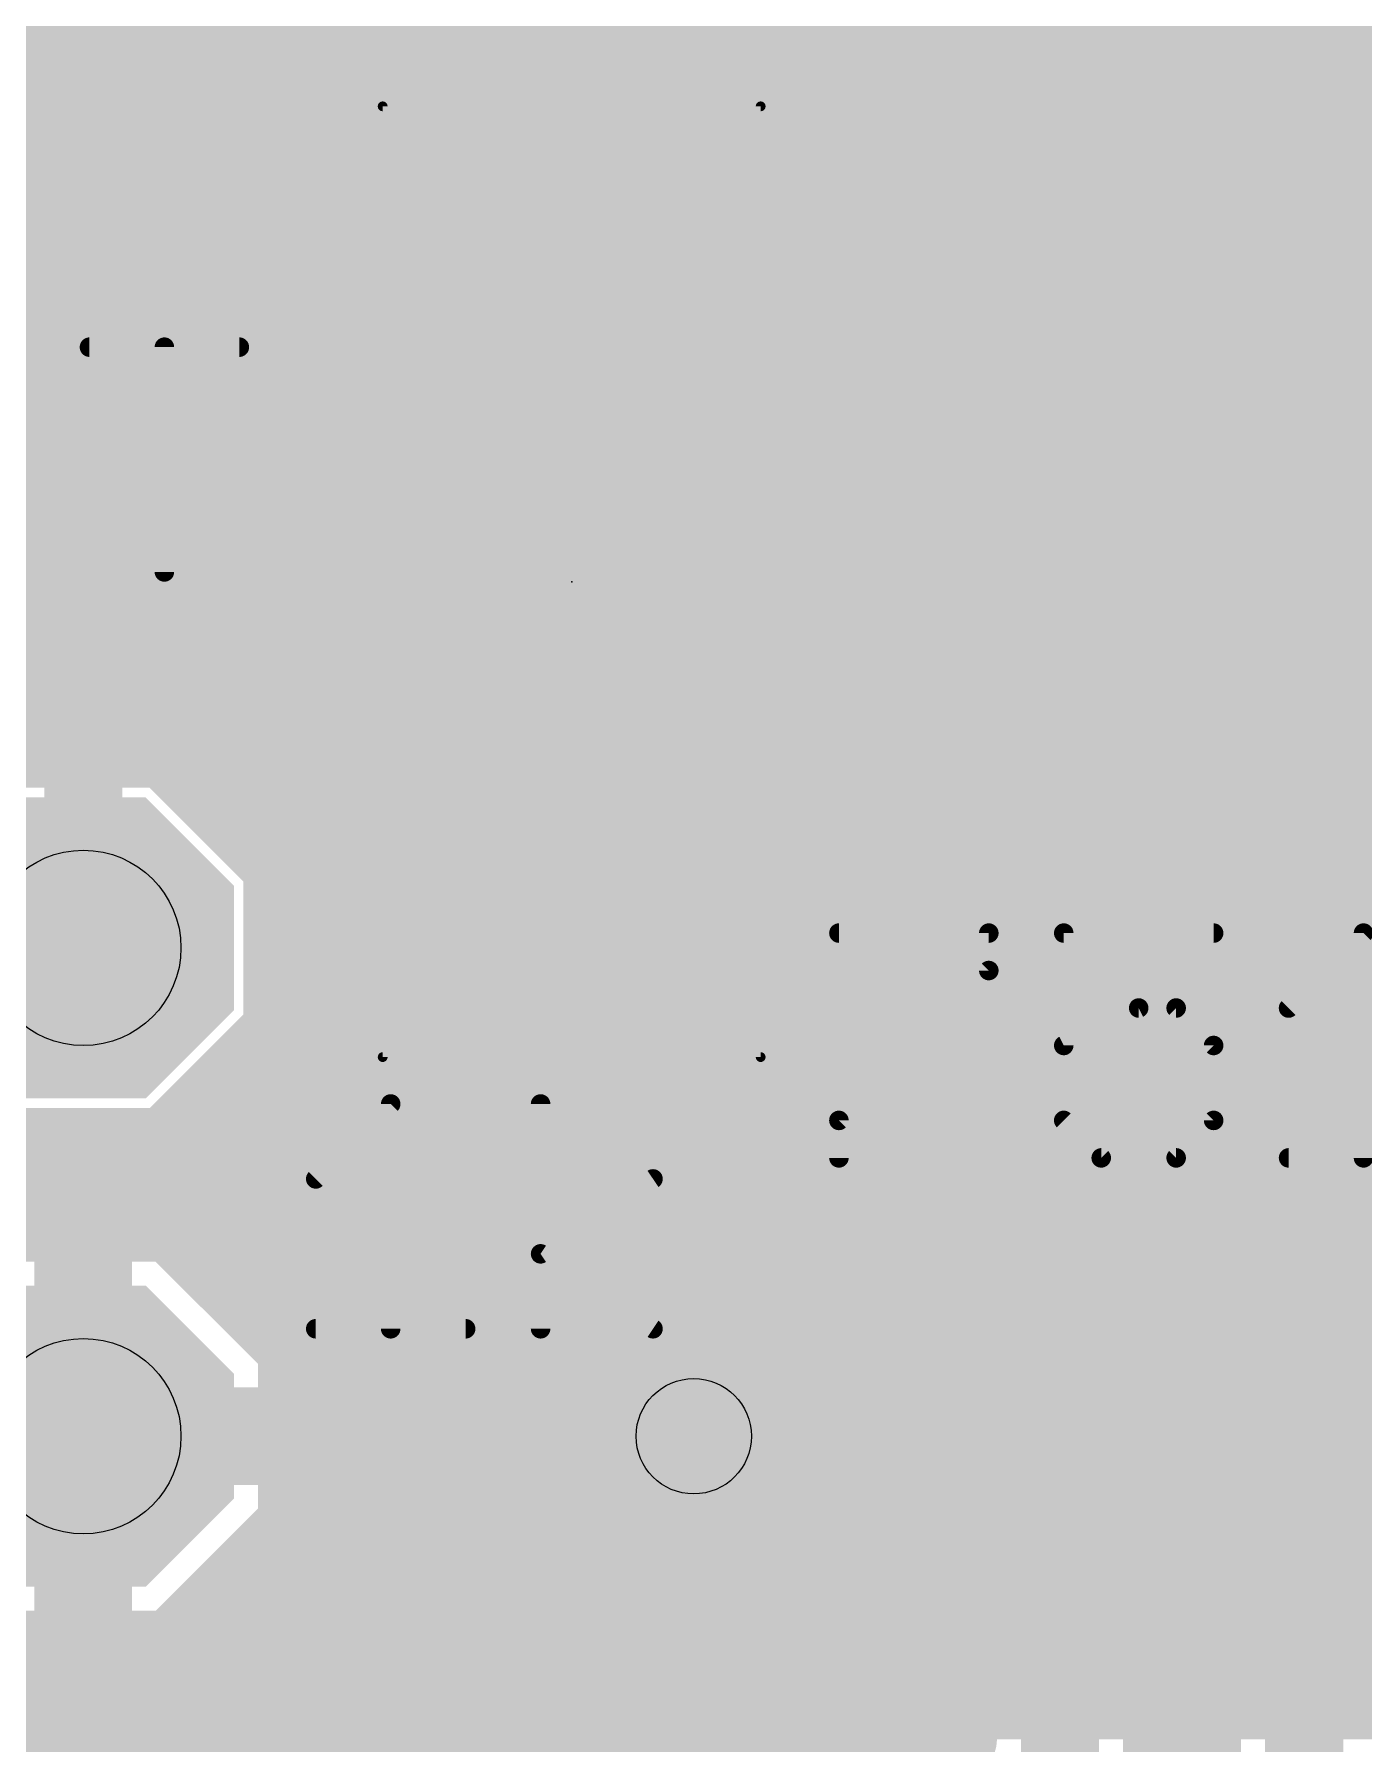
# Model space of a CAD drawing. Extents: x -4.6 to 54.3, y -4.7 to 51.3.
# Drawn here: x 27.05 to 33.97, y 7.92 to 16.82 of the extents above; entities that cross this region are included whole.
import ezdxf

# ---------------------------------------------------------------- set-up
doc = ezdxf.new("R2010")
doc.units = 0
for name, color, linetype in [('1', 22, 'CONTINUOUS'), ('16', 175, 'CONTINUOUS'), ('17', 82, 'CONTINUOUS'), ('18', 82, 'CONTINUOUS'), ('21', 253, 'CONTINUOUS'), ('23', 7, 'CONTINUOUS'), ('27', 253, 'CONTINUOUS'), ('30', 253, 'CONTINUOUS'), ('31', 253, 'CONTINUOUS'), ('39', 22, 'CONTINUOUS'), ('44', 253, 'CONTINUOUS')]:
    doc.layers.add(name, color=color, linetype=linetype)

# ---------------------------------------------------------------- blocks, each defined once
blk = doc.blocks.new('RECT')
blk.add_solid([(-0.5, -0.5), (0.5, -0.5), (-0.5, 0.5), (0.5, 0.5)])
blk = doc.blocks.new('OCTAGONP')
at = {"const_width": 0.5}
blk.add_lwpolyline([(-0.25, -0.1036), (-0.25, 0.1036), (-0.1036, 0.25), (0.1036, 0.25), (0.25, 0.1036), (0.25, -0.1036), (0.1036, -0.25), (-0.1036, -0.25), (-0.25, -0.1036), (-0.25, 0.1036)], dxfattribs=at)
blk = doc.blocks.new('SQUAREV')
blk.add_solid([(-0.5, -0.5), (0.5, -0.5), (-0.5, 0.5), (0.5, 0.5)])

msp = doc.modelspace()

# ---------------------------------------------------------------- linework, layer by layer
at = {"layer": '1', "const_width": 0.4064}
for points in [[(32.9164, 16.4327), (32.9164, 17.8836)], [(32.385, 17.78), (32.385, 15.45)], [(31.8536, 17.5599), (31.8536, 16.4327)], [(28.4714, 16.9249), (28.4714, 17.2377)], [(27.94, 17.145), (27.305, 16.51)], [(27.8364, 16.2899), (28.4714, 16.9249)], [(28.2089, 16.6624), (31.8536, 16.6624)], [(32.9164, 16.6624), (34.3936, 16.6624)], [(28.7879, 16.5677), (28.6959, 16.5146)], [(28.8904, 16.5952), (28.7879, 16.5677)], [(29.6482, 16.5952), (28.8904, 16.5952)], [(29.6482, 15.5888), (29.6482, 16.5952)], [(30.7996, 16.5952), (30.0418, 16.5952)], [(30.0418, 16.5952), (30.0418, 15.5888)], [(30.9021, 16.5677), (30.7996, 16.5952)], [(30.9941, 16.5146), (30.9021, 16.5677)], [(33.2191, 16.5282), (33.0268, 16.3359)], [(34.0909, 16.5282), (33.2191, 16.5282)], [(34.2832, 16.3359), (34.0909, 16.5282)], [(27.305, 16.51), (20.32, 16.51)], [(28.6209, 16.4396), (28.5678, 16.3476)], [(28.6959, 16.5146), (28.6209, 16.4396)], [(31.0691, 16.4396), (30.9941, 16.5146)], [(31.1222, 16.3476), (31.0691, 16.4396)], [(31.8536, 16.4327), (31.7568, 16.3359)], [(33.0132, 16.3359), (32.9164, 16.4327)], [(28.5678, 16.3476), (28.5403, 16.2451)], [(31.1497, 16.2451), (31.1222, 16.3476)], [(27.5251, 15.9786), (27.8364, 16.2899)], [(27.8025, 16.256), (28.5432, 16.256)], [(29.6482, 16.256), (30.0418, 16.256)], [(31.1468, 16.256), (31.7568, 16.256)], [(31.7568, 16.3359), (31.7568, 14.5641)], [(33.0132, 14.5641), (33.0132, 16.3359)], [(33.0132, 16.256), (33.0268, 16.256)], [(33.0268, 16.3359), (33.0268, 14.5641)], [(28.5403, 16.2451), (28.5403, 15.5888)], [(31.1497, 15.5888), (31.1497, 16.2451)], [(27.8364, 15.4601), (27.3179, 15.9786)], [(27.3179, 15.9786), (27.5251, 15.9786)], [(27.305, 15.24), (26.67, 15.875)], [(27.4469, 15.8496), (28.5403, 15.8496)], [(29.6482, 15.8496), (30.0418, 15.8496)], [(31.1497, 15.8496), (31.7568, 15.8496)], [(33.0132, 15.8496), (33.0268, 15.8496)], [(28.5403, 15.5888), (29.6482, 15.5888)], [(29.6482, 15.5888), (29.6482, 15.1952)], [(30.0418, 15.5888), (29.6482, 15.5888)], [(30.0418, 15.1952), (30.0418, 15.5888)], [(30.0418, 15.5888), (31.1497, 15.5888)], [(27.8364, 12.999), (27.8364, 15.4601)], [(32.385, 13.97), (32.385, 15.45)], [(33.655, 13.97), (33.655, 15.45)], [(27.8364, 15.4432), (29.6482, 15.4432)], [(30.0418, 15.4432), (31.7568, 15.4432)], [(33.0132, 15.4432), (33.0268, 15.4432)], [(27.305, 12.065), (27.305, 15.24)], [(29.6482, 15.1952), (28.5403, 15.1952)], [(28.5403, 15.1952), (28.5403, 14.5389)], [(29.6482, 14.1888), (29.6482, 15.1952)], [(29.6482, 15.1952), (30.0418, 15.1952)], [(30.0418, 15.1952), (30.0418, 14.1888)], [(31.1497, 15.1952), (30.0418, 15.1952)], [(31.1497, 14.5389), (31.1497, 15.1952)], [(27.8364, 15.0368), (28.5403, 15.0368)], [(29.6482, 15.0368), (30.0418, 15.0368)], [(31.1497, 15.0368), (31.7568, 15.0368)], [(33.0132, 15.0368), (33.0268, 15.0368)], [(27.8364, 14.6304), (28.5403, 14.6304)], [(29.6482, 14.6304), (30.0418, 14.6304)], [(31.1497, 14.6304), (31.7568, 14.6304)], [(31.7568, 14.5641), (31.8536, 14.4673)], [(32.9164, 14.4673), (33.0132, 14.5641)], [(33.0132, 14.6304), (33.0268, 14.6304)], [(33.0268, 14.5641), (33.1236, 14.4673)], [(28.5403, 14.5389), (28.5678, 14.4364)], [(31.1222, 14.4364), (31.1497, 14.5389)], [(28.5678, 14.4364), (28.6209, 14.3444)], [(31.0691, 14.3444), (31.1222, 14.4364)], [(31.8536, 14.4673), (31.8536, 13.7499)], [(32.9164, 14.1901), (32.9164, 14.4673)], [(33.1236, 14.4673), (33.1236, 13.9829)], [(28.6209, 14.3444), (28.6959, 14.2694)], [(30.9941, 14.2694), (31.0691, 14.3444)], [(27.8364, 14.224), (28.7745, 14.224)], [(28.6959, 14.2694), (28.7879, 14.2163)], [(28.7879, 14.2163), (28.8904, 14.1888)], [(29.6482, 14.224), (30.0418, 14.224)], [(30.7996, 14.1888), (30.9021, 14.2163)], [(30.9021, 14.2163), (30.9941, 14.2694)], [(30.9155, 14.224), (31.8536, 14.224)], [(32.9164, 14.224), (33.1236, 14.224)], [(28.8904, 14.1888), (29.6482, 14.1888)], [(30.0418, 14.1888), (30.7996, 14.1888)], [(33.1236, 13.9829), (32.9164, 14.1901)], [(34.925, 11.43), (32.385, 13.97)], [(34.29, 13.335), (33.655, 13.97)], [(27.8364, 13.8176), (31.8536, 13.8176)], [(28.8076, 13.6762), (28.6153, 13.4839)], [(30.8824, 13.6762), (28.8076, 13.6762)], [(31.0747, 13.4839), (30.8824, 13.6762)], [(31.8536, 13.7499), (32.1649, 13.4386)], [(27.8364, 13.4112), (28.6153, 13.4112)], [(28.6153, 13.4839), (28.6153, 11.6121)], [(31.0747, 13.0794), (31.0747, 13.4839)], [(31.0747, 13.4112), (32.1923, 13.4112)], [(32.1649, 13.4386), (32.5241, 13.0794)], [(32.5241, 13.0794), (31.0747, 13.0794)], [(27.8364, 13.0048), (28.6153, 13.0048)], [(28.3412, 12.4942), (27.8364, 12.999)], [(28.237, 12.5984), (28.6153, 12.5984)], [(29.845, 12.548), (32.537, 12.548)], [(32.537, 12.548), (33.655, 11.43)], [(28.3412, 11.6358), (28.3412, 12.4942)], [(28.3412, 12.192), (28.6153, 12.192)], [(31.0747, 11.6121), (31.0747, 12.0166)], [(31.0747, 12.0166), (32.3169, 12.0166)], [(32.3169, 12.0166), (33.1236, 11.2099)], [(28.3412, 11.7856), (28.6153, 11.7856)], [(31.0747, 11.7856), (32.5479, 11.7856)], [(26.2688, 11.6358), (26.8758, 11.0288)], [(27.7342, 11.0288), (28.3412, 11.6358)], [(28.6153, 11.6121), (28.8076, 11.4198)], [(30.8824, 11.4198), (31.0747, 11.6121)], [(28.0846, 11.3792), (32.9543, 11.3792)], [(28.8076, 11.4198), (30.8824, 11.4198)], [(33.655, 11.43), (33.655, 9.95)], [(33.1236, 11.2099), (33.1236, 10.9327)], [(26.8758, 11.0288), (27.7342, 11.0288)], [(31.9491, 11.0282), (31.7568, 10.8359)], [(32.8209, 11.0282), (31.9491, 11.0282)], [(33.0132, 10.8359), (32.8209, 11.0282)], [(17.853, 10.9728), (31.8937, 10.9728)], [(32.8763, 10.9728), (33.1236, 10.9728)], [(33.1236, 10.9327), (33.0268, 10.8359)], [(31.7568, 10.8359), (31.7568, 9.0641)], [(33.0132, 9.0641), (33.0132, 10.8359)], [(33.0268, 10.8359), (33.0268, 9.0641)], [(27.2542, 10.6362), (26.8447, 10.6362)], [(27.2542, 9.5758), (27.2542, 10.6362)], [(27.2542, 10.5664), (27.3558, 10.5664)], [(27.3558, 10.6362), (27.3558, 9.5758)], [(27.7653, 10.6362), (27.3558, 10.6362)], [(28.4162, 9.9853), (27.7653, 10.6362)], [(27.8351, 10.5664), (31.7568, 10.5664)], [(33.0132, 10.5664), (33.0268, 10.5664)], [(27.2542, 10.16), (27.3558, 10.16)], [(28.2415, 10.16), (31.7568, 10.16)], [(33.0132, 10.16), (33.0268, 10.16)], [(28.4162, 9.5758), (28.4162, 9.9853)], [(32.385, 7.62), (32.385, 9.95)], [(33.655, 7.62), (33.655, 9.95)], [(27.2542, 9.7536), (27.3558, 9.7536)], [(28.4162, 9.7536), (31.7568, 9.7536)], [(33.0132, 9.7536), (33.0268, 9.7536)], [(26.1938, 9.5758), (27.2542, 9.5758)], [(27.3558, 9.5758), (27.2542, 9.5758)], [(27.2542, 9.5758), (27.2542, 9.4742)], [(27.3558, 9.4742), (27.3558, 9.5758)], [(27.3558, 9.5758), (28.4162, 9.5758)], [(27.2542, 9.4742), (26.1938, 9.4742)], [(27.2542, 8.4138), (27.2542, 9.4742)], [(27.2542, 9.4742), (27.3558, 9.4742)], [(27.3558, 9.4742), (27.3558, 8.4138)], [(28.4162, 9.4742), (27.3558, 9.4742)], [(28.4162, 9.0647), (28.4162, 9.4742)], [(27.2542, 9.3472), (27.3558, 9.3472)], [(28.4162, 9.3472), (31.7568, 9.3472)], [(33.0132, 9.3472), (33.0268, 9.3472)], [(27.7653, 8.4138), (28.4162, 9.0647)], [(31.7568, 9.0641), (31.8536, 8.9673)], [(32.9164, 8.9673), (33.0132, 9.0641)], [(33.0268, 9.0641), (33.1236, 8.9673)], [(31.8536, 8.9673), (31.8536, 7.9484)], [(32.9164, 7.7454), (32.9164, 8.9673)], [(33.1236, 8.9673), (33.1236, 7.3999)], [(27.2542, 8.9408), (27.3558, 8.9408)], [(28.2923, 8.9408), (31.8536, 8.9408)], [(32.9164, 8.9408), (33.1236, 8.9408)], [(27.2542, 8.5344), (27.3558, 8.5344)], [(27.8859, 8.5344), (31.8536, 8.5344)], [(32.9164, 8.5344), (33.1236, 8.5344)], [(26.8447, 8.4138), (27.2542, 8.4138)], [(27.3558, 8.4138), (27.7653, 8.4138)], [(13.5785, 8.128), (31.8536, 8.128)], [(32.9164, 8.128), (33.1236, 8.128)], [(31.8536, 7.9484), (30.9896, 7.5164)], [(13.9849, 7.7216), (31.4, 7.7216)], [(32.9587, 7.6608), (32.9164, 7.7454)], [(32.9283, 7.7216), (33.1236, 7.7216)]]:
    msp.add_lwpolyline(points, dxfattribs=at)
at = {"layer": '1', "const_width": 0.2032}
for points in [[(28.5432, 16.853, 1), (28.3996, 16.9967)], [(28.3698, 16.9249, 1), (28.573, 16.9249)], [(28.2089, 16.764, 1), (28.2089, 16.5608)], [(31.8536, 16.5608, 1), (31.8536, 16.764)], [(32.9164, 16.764, 1), (32.9164, 16.5608)], [(28.7616, 16.6659, 1), (28.8142, 16.4696)], [(28.8387, 16.4797, 1), (28.7371, 16.6557)], [(28.8904, 16.6968, 1), (28.8904, 16.4936)], [(28.9167, 16.4971, 1), (28.8641, 16.6933)], [(29.7498, 16.5952, 1), (29.5466, 16.5952)], [(29.6482, 16.4936, 1), (29.6482, 16.6968)], [(30.0418, 16.6968, 1), (30.0418, 16.4936)], [(30.1434, 16.5952, 1), (29.9402, 16.5952)], [(30.8259, 16.6933, 1), (30.7733, 16.4971)], [(30.7996, 16.4936, 1), (30.7996, 16.6968)], [(30.9529, 16.6557, 1), (30.8513, 16.4797)], [(30.8758, 16.4696, 1), (30.9284, 16.6659)], [(33.2191, 16.6298, 1), (33.2191, 16.4266)], [(33.2909, 16.4564, 1), (33.1472, 16.6)], [(34.1628, 16.6, 1), (34.0191, 16.4564)], [(27.2332, 16.5818, 1), (27.3768, 16.4382)], [(27.305, 16.4084, 1), (27.305, 16.6116)], [(28.7088, 16.3888, 1), (28.5329, 16.4904)], [(28.6451, 16.6026, 1), (28.7467, 16.4266)], [(28.7678, 16.4428, 1), (28.6241, 16.5865)], [(31.0659, 16.5865, 1), (30.9222, 16.4428)], [(30.9433, 16.4266, 1), (31.0449, 16.6026)], [(31.1571, 16.4904, 1), (30.9811, 16.3888)], [(31.9254, 16.3609, 1), (31.7818, 16.5046)], [(32.9882, 16.5046, 1), (32.8446, 16.3609)], [(28.6659, 16.3213, 1), (28.4696, 16.3739)], [(28.549, 16.5114, 1), (28.6927, 16.3677)], [(30.9973, 16.3677, 1), (31.141, 16.5114)], [(31.2204, 16.3739, 1), (31.0241, 16.3213)], [(27.8025, 16.3576, 1), (27.8025, 16.1544)], [(27.7646, 16.3617, 1), (27.9082, 16.218)], [(27.9082, 16.218, 1), (27.7646, 16.3617)], [(28.4798, 16.3984, 1), (28.6558, 16.2968)], [(28.5432, 16.1544, 1), (28.5432, 16.3576)], [(29.6482, 16.3576, 1), (29.6482, 16.1544)], [(30.0418, 16.1544, 1), (30.0418, 16.3576)], [(31.0342, 16.2968, 1), (31.2102, 16.3984)], [(31.1468, 16.3576, 1), (31.1468, 16.1544)], [(31.8584, 16.3359, 1), (31.6552, 16.3359)], [(31.685, 16.4078, 1), (31.8286, 16.2641)], [(31.752, 16.4327, 1), (31.9552, 16.4327)], [(31.7568, 16.1544, 1), (31.7568, 16.3576)], [(32.8148, 16.4327, 1), (33.018, 16.4327)], [(33.1148, 16.3359, 1), (32.9116, 16.3359)], [(33.0132, 16.3576, 1), (33.0132, 16.1544)], [(33.1284, 16.3359, 1), (32.9252, 16.3359)], [(32.955, 16.4078, 1), (33.0986, 16.2641)], [(32.9414, 16.2641, 1), (33.085, 16.4078)], [(33.0268, 16.1544, 1), (33.0268, 16.3576)], [(28.6419, 16.2451, 1), (28.4387, 16.2451)], [(28.4422, 16.2714, 1), (28.6384, 16.2188)], [(31.2513, 16.2451, 1), (31.0481, 16.2451)], [(31.0516, 16.2188, 1), (31.2478, 16.2714)], [(27.3179, 16.0802, 1), (27.3179, 15.877)], [(27.3897, 16.0504, 1), (27.2461, 15.9068)], [(27.4533, 16.0504, 1), (27.597, 15.9068)], [(27.5251, 15.877, 1), (27.5251, 16.0802)], [(27.4469, 15.9512, 1), (27.4469, 15.748)], [(28.5403, 15.748, 1), (28.5403, 15.9512)], [(29.6482, 15.9512, 1), (29.6482, 15.748)], [(30.0418, 15.748, 1), (30.0418, 15.9512)], [(31.1497, 15.9512, 1), (31.1497, 15.748)], [(31.7568, 15.748, 1), (31.7568, 15.9512)], [(33.0132, 15.9512, 1), (33.0132, 15.748)], [(33.0268, 15.748, 1), (33.0268, 15.9512)], [(28.5403, 15.6904, 1), (28.5403, 15.4872)], [(29.7498, 15.5888, 1), (29.5466, 15.5888)], [(29.6482, 15.6904, 1), (29.6482, 15.4872)], [(29.6482, 15.4872, 1), (29.6482, 15.6904)], [(30.1434, 15.5888, 1), (29.9402, 15.5888)], [(30.0418, 15.6904, 1), (30.0418, 15.4872)], [(30.0418, 15.4872, 1), (30.0418, 15.6904)], [(31.1497, 15.4872, 1), (31.1497, 15.6904)], [(27.938, 15.4601, 1), (27.7348, 15.4601)], [(28.4387, 15.5888, 1), (28.6419, 15.5888)], [(29.5466, 15.5888, 1), (29.7498, 15.5888)], [(29.9402, 15.5888, 1), (30.1434, 15.5888)], [(31.0481, 15.5888, 1), (31.2513, 15.5888)], [(32.4866, 15.45, 1), (32.2834, 15.45)], [(33.7566, 15.45, 1), (33.5534, 15.45)], [(27.8364, 15.5448, 1), (27.8364, 15.3416)], [(27.7646, 15.3883, 1), (27.9082, 15.532)], [(29.6482, 15.3416, 1), (29.6482, 15.5448)], [(30.0418, 15.5448, 1), (30.0418, 15.3416)], [(31.7568, 15.3416, 1), (31.7568, 15.5448)], [(33.0132, 15.5448, 1), (33.0132, 15.3416)], [(33.0268, 15.3416, 1), (33.0268, 15.5448)], [(32.2834, 15.45, 1), (32.4866, 15.45)], [(27.4066, 15.24, 1), (27.2034, 15.24)], [(27.2332, 15.1682, 1), (27.3768, 15.3118)], [(28.5403, 15.2968, 1), (28.5403, 15.0936)], [(28.6419, 15.1952, 1), (28.4387, 15.1952)], [(29.7498, 15.1952, 1), (29.5466, 15.1952)], [(29.6482, 15.2968, 1), (29.6482, 15.0936)], [(29.6482, 15.0936, 1), (29.6482, 15.2968)], [(30.1434, 15.1952, 1), (29.9402, 15.1952)], [(30.0418, 15.2968, 1), (30.0418, 15.0936)], [(30.0418, 15.0936, 1), (30.0418, 15.2968)], [(31.2513, 15.1952, 1), (31.0481, 15.1952)], [(31.1497, 15.0936, 1), (31.1497, 15.2968)], [(29.5466, 15.1952, 1), (29.7498, 15.1952)], [(29.9402, 15.1952, 1), (30.1434, 15.1952)], [(27.8364, 15.1384, 1), (27.8364, 14.9352)], [(28.5403, 14.9352, 1), (28.5403, 15.1384)], [(29.6482, 15.1384, 1), (29.6482, 14.9352)], [(30.0418, 14.9352, 1), (30.0418, 15.1384)], [(31.1497, 15.1384, 1), (31.1497, 14.9352)], [(31.7568, 14.9352, 1), (31.7568, 15.1384)], [(33.0132, 15.1384, 1), (33.0132, 14.9352)], [(33.0268, 14.9352, 1), (33.0268, 15.1384)], [(27.8364, 14.732, 1), (27.8364, 14.5288)], [(28.5403, 14.5288, 1), (28.5403, 14.732)], [(29.6482, 14.732, 1), (29.6482, 14.5288)], [(30.0418, 14.5288, 1), (30.0418, 14.732)], [(31.1497, 14.732, 1), (31.1497, 14.5288)], [(31.8286, 14.6359, 1), (31.685, 14.4922)], [(31.7568, 14.5288, 1), (31.7568, 14.732)], [(33.0132, 14.732, 1), (33.0132, 14.5288)], [(33.0986, 14.6359, 1), (32.955, 14.4922)], [(33.085, 14.4922, 1), (32.9414, 14.6359)], [(33.0268, 14.5288, 1), (33.0268, 14.732)], [(28.6384, 14.5652, 1), (28.4422, 14.5126)], [(31.2478, 14.5126, 1), (31.0516, 14.5652)], [(28.4387, 14.5389, 1), (28.6419, 14.5389)], [(28.6558, 14.4872, 1), (28.4798, 14.3856)], [(31.2102, 14.3856, 1), (31.0342, 14.4872)], [(31.0481, 14.5389, 1), (31.2513, 14.5389)], [(31.6552, 14.5641, 1), (31.8584, 14.5641)], [(31.9552, 14.4673, 1), (31.752, 14.4673)], [(31.7818, 14.3954, 1), (31.9254, 14.5391)], [(33.018, 14.4673, 1), (32.8148, 14.4673)], [(32.8446, 14.5391, 1), (32.9882, 14.3954)], [(32.9116, 14.5641, 1), (33.1148, 14.5641)], [(32.9252, 14.5641, 1), (33.1284, 14.5641)], [(33.2252, 14.4673, 1), (33.022, 14.4673)], [(33.0518, 14.3954, 1), (33.1954, 14.5391)], [(28.4696, 14.4101, 1), (28.6659, 14.4627)], [(28.6927, 14.4163, 1), (28.549, 14.2726)], [(28.5329, 14.2936, 1), (28.7088, 14.3952)], [(30.9811, 14.3952, 1), (31.1571, 14.2936)], [(31.141, 14.2726, 1), (30.9973, 14.4163)], [(31.0241, 14.4627, 1), (31.2204, 14.4101)], [(27.8364, 14.3256, 1), (27.8364, 14.1224)], [(28.7467, 14.3573, 1), (28.6451, 14.1814)], [(28.6241, 14.1975, 1), (28.7678, 14.3412)], [(28.8142, 14.3144, 1), (28.7616, 14.1181)], [(28.7745, 14.1224, 1), (28.7745, 14.3256)], [(29.6482, 14.3256, 1), (29.6482, 14.1224)], [(30.0418, 14.1224, 1), (30.0418, 14.3256)], [(30.9155, 14.3256, 1), (30.9155, 14.1224)], [(30.9284, 14.1181, 1), (30.8758, 14.3144)], [(30.9222, 14.3412, 1), (31.0659, 14.1975)], [(31.0449, 14.1814, 1), (30.9433, 14.3573)], [(31.8536, 14.1224, 1), (31.8536, 14.3256)], [(32.9164, 14.3256, 1), (32.9164, 14.1224)], [(33.1236, 14.1224, 1), (33.1236, 14.3256)], [(28.7371, 14.1283, 1), (28.8387, 14.3043)], [(28.8904, 14.2904, 1), (28.8904, 14.0872)], [(28.8641, 14.0907, 1), (28.9167, 14.2869)], [(29.6482, 14.0872, 1), (29.6482, 14.2904)], [(30.0418, 14.2904, 1), (30.0418, 14.0872)], [(30.7733, 14.2869, 1), (30.8259, 14.0907)], [(30.7996, 14.0872, 1), (30.7996, 14.2904)], [(30.8513, 14.3043, 1), (30.9529, 14.1283)], [(32.9882, 14.262, 1), (32.8446, 14.1183)], [(29.5466, 14.1888, 1), (29.7498, 14.1888)], [(29.9402, 14.1888, 1), (30.1434, 14.1888)], [(32.8148, 14.1901, 1), (33.018, 14.1901)], [(32.4568, 14.0418, 1), (32.3132, 13.8982)], [(33.0518, 13.9111, 1), (33.1954, 14.0547)], [(33.7268, 14.0418, 1), (33.5832, 13.8982)], [(32.2834, 13.97, 1), (32.4866, 13.97)], [(33.022, 13.9829, 1), (33.2252, 13.9829)], [(33.5534, 13.97, 1), (33.7566, 13.97)], [(27.8364, 13.9192, 1), (27.8364, 13.716)], [(31.8536, 13.716, 1), (31.8536, 13.9192)], [(28.8076, 13.7778, 1), (28.8076, 13.5746)], [(28.8794, 13.6044, 1), (28.7357, 13.748)], [(30.9543, 13.748, 1), (30.8106, 13.6044)], [(30.8824, 13.5746, 1), (30.8824, 13.7778)], [(31.9254, 13.8217, 1), (31.7818, 13.678)], [(31.752, 13.7499, 1), (31.9552, 13.7499)], [(27.8364, 13.5128, 1), (27.8364, 13.3096)], [(28.7169, 13.4839, 1), (28.5137, 13.4839)], [(28.5435, 13.5558, 1), (28.6871, 13.4121)], [(28.6153, 13.3096, 1), (28.6153, 13.5128)], [(31.1763, 13.4839, 1), (30.9731, 13.4839)], [(31.0747, 13.5128, 1), (31.0747, 13.3096)], [(31.0029, 13.4121, 1), (31.1465, 13.5558)], [(32.2367, 13.5104, 1), (32.093, 13.3668)], [(32.093, 13.3668, 1), (32.2367, 13.5104)], [(32.1923, 13.3096, 1), (32.1923, 13.5128)], [(31.0747, 13.181, 1), (31.0747, 12.9778)], [(32.4522, 13.0076, 1), (32.5959, 13.1512)], [(32.5241, 12.9778, 1), (32.5241, 13.181)], [(27.8364, 13.1064, 1), (27.8364, 12.9032)], [(27.9082, 13.0708, 1), (27.7646, 12.9272)], [(28.6153, 12.9032, 1), (28.6153, 13.1064)], [(30.9731, 13.0794, 1), (31.1763, 13.0794)], [(27.7348, 12.999, 1), (27.938, 12.999)], [(28.237, 12.7, 1), (28.237, 12.4968)], [(28.6153, 12.4968, 1), (28.6153, 12.7)], [(29.845, 12.6496, 1), (29.845, 12.4464)], [(32.6088, 12.6198, 1), (32.4652, 12.4762)], [(32.537, 12.4464, 1), (32.537, 12.6496)], [(28.4428, 12.4942, 1), (28.2396, 12.4942)], [(28.2694, 12.4224, 1), (28.413, 12.566)], [(28.3412, 12.2936, 1), (28.3412, 12.0904)], [(28.6153, 12.0904, 1), (28.6153, 12.2936)], [(31.1763, 12.0166, 1), (30.9731, 12.0166)], [(31.0747, 12.1182, 1), (31.0747, 11.915)], [(32.3887, 12.0884, 1), (32.245, 11.9448)], [(32.3169, 11.915, 1), (32.3169, 12.1182)], [(27.2034, 12.065, 1), (27.4066, 12.065)], [(28.3412, 11.8872, 1), (28.3412, 11.684)], [(28.6153, 11.684, 1), (28.6153, 11.8872)], [(31.0747, 11.8872, 1), (31.0747, 11.684)], [(32.5479, 11.684, 1), (32.5479, 11.8872)], [(28.413, 11.5639, 1), (28.2694, 11.7076)], [(28.6871, 11.6839, 1), (28.5435, 11.5402)], [(31.1465, 11.5402, 1), (31.0029, 11.6839)], [(28.2396, 11.6358, 1), (28.4428, 11.6358)], [(28.5137, 11.6121, 1), (28.7169, 11.6121)], [(30.9731, 11.6121, 1), (31.1763, 11.6121)], [(28.0846, 11.4808, 1), (28.0846, 11.2776)], [(28.8076, 11.5214, 1), (28.8076, 11.3182)], [(28.7357, 11.348, 1), (28.8794, 11.4916)], [(30.8106, 11.4916, 1), (30.9543, 11.348)], [(30.8824, 11.3182, 1), (30.8824, 11.5214)], [(32.9543, 11.2776, 1), (32.9543, 11.4808)], [(33.7566, 11.43, 1), (33.5534, 11.43)], [(33.5832, 11.3582, 1), (33.7268, 11.5018)], [(33.2252, 11.2099, 1), (33.022, 11.2099)], [(33.0518, 11.138, 1), (33.1954, 11.2817)], [(27.7342, 10.9272, 1), (27.7342, 11.1304)], [(31.9491, 11.1298, 1), (31.9491, 10.9266)], [(32.0209, 10.9564, 1), (31.8772, 11.1)], [(32.8928, 11.1, 1), (32.7491, 10.9564)], [(32.8209, 10.9266, 1), (32.8209, 11.1298)], [(26.8039, 10.957, 1), (26.9476, 11.1006)], [(27.6624, 11.1006, 1), (27.806, 10.957)], [(31.8937, 10.8712, 1), (31.8937, 11.0744)], [(32.8763, 11.0744, 1), (32.8763, 10.8712)], [(33.1954, 10.8609, 1), (33.0518, 11.0046)], [(33.1236, 10.8712, 1), (33.1236, 11.0744)], [(31.8584, 10.8359, 1), (31.6552, 10.8359)], [(33.1148, 10.8359, 1), (32.9116, 10.8359)], [(33.1284, 10.8359, 1), (32.9252, 10.8359)], [(33.022, 10.9327, 1), (33.2252, 10.9327)], [(31.685, 10.9078, 1), (31.8286, 10.7641)], [(32.955, 10.9078, 1), (33.0986, 10.7641)], [(32.9414, 10.7641, 1), (33.085, 10.9078)], [(27.3558, 10.6362, 1), (27.1526, 10.6362)], [(27.2542, 10.668, 1), (27.2542, 10.4648)], [(27.4574, 10.6362, 1), (27.2542, 10.6362)], [(27.2542, 10.5346, 1), (27.2542, 10.7378)], [(27.3558, 10.7378, 1), (27.3558, 10.5346)], [(27.3558, 10.4648, 1), (27.3558, 10.668)], [(27.8371, 10.708, 1), (27.6934, 10.5644)], [(27.8351, 10.668, 1), (27.8351, 10.4648)], [(27.7653, 10.5346, 1), (27.7653, 10.7378)], [(31.7568, 10.4648, 1), (31.7568, 10.668)], [(33.0132, 10.668, 1), (33.0132, 10.4648)], [(33.0268, 10.4648, 1), (33.0268, 10.668)], [(27.2542, 10.2616, 1), (27.2542, 10.0584)], [(27.3558, 10.0584, 1), (27.3558, 10.2616)], [(28.2415, 10.2616, 1), (28.2415, 10.0584)], [(31.7568, 10.0584, 1), (31.7568, 10.2616)], [(33.0132, 10.2616, 1), (33.0132, 10.0584)], [(33.0268, 10.0584, 1), (33.0268, 10.2616)], [(28.5178, 9.9853, 1), (28.3146, 9.9853)], [(28.3444, 9.9134, 1), (28.488, 10.0571)], [(32.4866, 9.95, 1), (32.2834, 9.95)], [(33.7566, 9.95, 1), (33.5534, 9.95)], [(33.5534, 9.95, 1), (33.7566, 9.95)], [(27.2542, 9.8552, 1), (27.2542, 9.652)], [(27.3558, 9.652, 1), (27.3558, 9.8552)], [(28.4162, 9.8552, 1), (28.4162, 9.652)], [(31.7568, 9.652, 1), (31.7568, 9.8552)], [(33.0132, 9.8552, 1), (33.0132, 9.652)], [(33.0268, 9.652, 1), (33.0268, 9.8552)], [(27.2542, 9.6774, 1), (27.2542, 9.4742)], [(27.3558, 9.5758, 1), (27.1526, 9.5758)], [(27.2542, 9.4742, 1), (27.2542, 9.6774)], [(27.4574, 9.5758, 1), (27.2542, 9.5758)], [(27.3558, 9.6774, 1), (27.3558, 9.4742)], [(27.3558, 9.4742, 1), (27.3558, 9.6774)], [(28.4162, 9.4742, 1), (28.4162, 9.6774)], [(27.1526, 9.5758, 1), (27.3558, 9.5758)], [(27.3558, 9.4742, 1), (27.1526, 9.4742)], [(27.2542, 9.5758, 1), (27.2542, 9.3726)], [(27.2542, 9.5758, 1), (27.4574, 9.5758)], [(27.2542, 9.3726, 1), (27.2542, 9.5758)], [(27.4574, 9.4742, 1), (27.2542, 9.4742)], [(27.3558, 9.5758, 1), (27.3558, 9.3726)], [(27.3558, 9.3726, 1), (27.3558, 9.5758)], [(28.5178, 9.4742, 1), (28.3146, 9.4742)], [(28.3146, 9.5758, 1), (28.5178, 9.5758)], [(28.4162, 9.3726, 1), (28.4162, 9.5758)], [(27.1526, 9.4742, 1), (27.3558, 9.4742)], [(27.2542, 9.4488, 1), (27.2542, 9.2456)], [(27.2542, 9.4742, 1), (27.4574, 9.4742)], [(27.3558, 9.2456, 1), (27.3558, 9.4488)], [(28.4162, 9.4488, 1), (28.4162, 9.2456)], [(31.7568, 9.2456, 1), (31.7568, 9.4488)], [(33.0132, 9.4488, 1), (33.0132, 9.2456)], [(33.0268, 9.2456, 1), (33.0268, 9.4488)], [(28.488, 8.9929, 1), (28.3444, 9.1366)], [(31.8286, 9.1359, 1), (31.685, 8.9922)], [(33.0986, 9.1359, 1), (32.955, 8.9922)], [(33.085, 8.9922, 1), (32.9414, 9.1359)], [(28.3146, 9.0647, 1), (28.5178, 9.0647)], [(31.6552, 9.0641, 1), (31.8584, 9.0641)], [(31.9552, 8.9673, 1), (31.752, 8.9673)], [(33.018, 8.9673, 1), (32.8148, 8.9673)], [(32.9116, 9.0641, 1), (33.1148, 9.0641)], [(32.9252, 9.0641, 1), (33.1284, 9.0641)], [(33.2252, 8.9673, 1), (33.022, 8.9673)], [(27.2542, 9.0424, 1), (27.2542, 8.8392)], [(27.3558, 8.8392, 1), (27.3558, 9.0424)], [(28.2923, 9.0424, 1), (28.2923, 8.8392)], [(31.7818, 8.8954, 1), (31.9254, 9.0391)], [(31.8536, 8.8392, 1), (31.8536, 9.0424)], [(32.9164, 9.0424, 1), (32.9164, 8.8392)], [(32.8446, 9.0391, 1), (32.9882, 8.8954)], [(33.0518, 8.8954, 1), (33.1954, 9.0391)], [(33.1236, 8.8392, 1), (33.1236, 9.0424)], [(27.2542, 8.636, 1), (27.2542, 8.4328)], [(27.3558, 8.4328, 1), (27.3558, 8.636)], [(27.8859, 8.636, 1), (27.8859, 8.4328)], [(31.8536, 8.4328, 1), (31.8536, 8.636)], [(32.9164, 8.636, 1), (32.9164, 8.4328)], [(33.1236, 8.4328, 1), (33.1236, 8.636)], [(27.2542, 8.3122, 1), (27.2542, 8.5154)], [(27.3558, 8.5154, 1), (27.3558, 8.3122)], [(27.6934, 8.4856, 1), (27.8371, 8.342)], [(27.7653, 8.3122, 1), (27.7653, 8.5154)], [(27.1526, 8.4138, 1), (27.3558, 8.4138)], [(27.2542, 8.4138, 1), (27.4574, 8.4138)], [(31.8536, 8.0264, 1), (31.8536, 8.2296)], [(32.9164, 8.2296, 1), (32.9164, 8.0264)], [(33.1236, 8.0264, 1), (33.1236, 8.2296)], [(31.899, 7.8575, 1), (31.8082, 8.0393)], [(31.752, 7.9484, 1), (31.9552, 7.9484)], [(31.4, 7.62, 1), (31.4, 7.8232)], [(33.0073, 7.7909, 1), (32.8255, 7.7)], [(32.9283, 7.8232, 1), (32.9283, 7.62)], [(33.1236, 7.62, 1), (33.1236, 7.8232)]]:
    msp.add_lwpolyline(points, format="xyb", dxfattribs=at)
at = {"layer": '16', "const_width": 0.4064}
for points in [[(19.9182, 16.6624), (39.7718, 16.6624)], [(17.0075, 16.256), (40.7436, 16.256)], [(16.6011, 15.8496), (40.7436, 15.8496)], [(16.1947, 15.4432), (40.7436, 15.4432)], [(15.7883, 15.0368), (40.7436, 15.0368)], [(15.4732, 14.6304), (40.7436, 14.6304)], [(15.4732, 14.224), (40.7436, 14.224)], [(20.5532, 13.8176), (37.2318, 13.8176)], [(20.5532, 13.4112), (37.2318, 13.4112)], [(26.8758, 13.1012), (26.2688, 12.4942)], [(27.7342, 13.1012), (26.8758, 13.1012)], [(28.3412, 12.4942), (27.7342, 13.1012)], [(27.8306, 13.0048), (37.2318, 13.0048)], [(28.237, 12.5984), (37.2925, 12.5984)], [(28.3412, 11.6358), (28.3412, 12.4942)], [(28.3412, 12.192), (38.2036, 12.192)], [(28.3412, 11.7856), (38.2036, 11.7856)], [(26.2688, 11.6358), (26.8758, 11.0288)], [(27.7342, 11.0288), (28.3412, 11.6358)], [(28.0846, 11.3792), (38.2036, 11.3792)], [(26.8758, 11.0288), (27.7342, 11.0288)], [(0.635, 10.9728), (38.2036, 10.9728)], [(27.2542, 10.6362), (26.8447, 10.6362)], [(27.2542, 9.5758), (27.2542, 10.6362)], [(27.2542, 10.5664), (27.3558, 10.5664)], [(27.3558, 10.6362), (27.3558, 9.5758)], [(27.7653, 10.6362), (27.3558, 10.6362)], [(28.4162, 9.9853), (27.7653, 10.6362)], [(27.8351, 10.5664), (38.2036, 10.5664)], [(27.2542, 10.16), (27.3558, 10.16)], [(28.2415, 10.16), (38.2036, 10.16)], [(28.4162, 9.5758), (28.4162, 9.9853)], [(27.2542, 9.7536), (27.3558, 9.7536)], [(28.4162, 9.7536), (38.2036, 9.7536)], [(26.1938, 9.5758), (27.2542, 9.5758)], [(27.3558, 9.5758), (27.2542, 9.5758)], [(27.2542, 9.5758), (27.2542, 9.4742)], [(27.3558, 9.4742), (27.3558, 9.5758)], [(27.3558, 9.5758), (28.4162, 9.5758)], [(27.2542, 9.4742), (26.1938, 9.4742)], [(27.2542, 8.4138), (27.2542, 9.4742)], [(27.2542, 9.4742), (27.3558, 9.4742)], [(27.3558, 9.4742), (27.3558, 8.4138)], [(28.4162, 9.4742), (27.3558, 9.4742)], [(28.4162, 9.0647), (28.4162, 9.4742)], [(27.2542, 9.3472), (27.3558, 9.3472)], [(28.4162, 9.3472), (38.2036, 9.3472)], [(27.7653, 8.4138), (28.4162, 9.0647)], [(27.2542, 8.9408), (27.3558, 8.9408)], [(28.2923, 8.9408), (38.2036, 8.9408)], [(27.2542, 8.5344), (27.3558, 8.5344)], [(27.8859, 8.5344), (38.2036, 8.5344)], [(26.8447, 8.4138), (27.2542, 8.4138)], [(27.3558, 8.4138), (27.7653, 8.4138)], [(0.635, 8.128), (30.2365, 8.128)], [(30.2599, 8.1514), (29.6249, 7.5164)], [(37.6851, 8.1514), (30.2599, 8.1514)], [(0.635, 7.7216), (29.8301, 7.7216)]]:
    msp.add_lwpolyline(points, dxfattribs=at)
at = {"layer": '16', "const_width": 0.2032}
for points in [[(26.9476, 13.0294, 1), (26.8039, 13.173)], [(27.806, 13.173, 1), (27.6624, 13.0294)], [(27.7342, 12.9996, 1), (27.7342, 13.2028)], [(27.8306, 13.1064, 1), (27.8306, 12.9032)], [(28.237, 12.7, 1), (28.237, 12.4968)], [(28.4428, 12.4942, 1), (28.2396, 12.4942)], [(28.2694, 12.4224, 1), (28.413, 12.566)], [(28.3412, 12.2936, 1), (28.3412, 12.0904)], [(28.3412, 11.8872, 1), (28.3412, 11.684)], [(28.413, 11.5639, 1), (28.2694, 11.7076)], [(28.2396, 11.6358, 1), (28.4428, 11.6358)], [(28.0846, 11.4808, 1), (28.0846, 11.2776)], [(27.7342, 10.9272, 1), (27.7342, 11.1304)], [(26.8039, 10.957, 1), (26.9476, 11.1006)], [(27.6624, 11.1006, 1), (27.806, 10.957)], [(27.3558, 10.6362, 1), (27.1526, 10.6362)], [(27.2542, 10.668, 1), (27.2542, 10.4648)], [(27.4574, 10.6362, 1), (27.2542, 10.6362)], [(27.2542, 10.5346, 1), (27.2542, 10.7378)], [(27.3558, 10.7378, 1), (27.3558, 10.5346)], [(27.3558, 10.4648, 1), (27.3558, 10.668)], [(27.8371, 10.708, 1), (27.6934, 10.5644)], [(27.8351, 10.668, 1), (27.8351, 10.4648)], [(27.7653, 10.5346, 1), (27.7653, 10.7378)], [(27.2542, 10.2616, 1), (27.2542, 10.0584)], [(27.3558, 10.0584, 1), (27.3558, 10.2616)], [(28.2415, 10.2616, 1), (28.2415, 10.0584)], [(28.5178, 9.9853, 1), (28.3146, 9.9853)], [(28.3444, 9.9134, 1), (28.488, 10.0571)], [(27.2542, 9.8552, 1), (27.2542, 9.652)], [(27.3558, 9.652, 1), (27.3558, 9.8552)], [(28.4162, 9.8552, 1), (28.4162, 9.652)], [(27.2542, 9.6774, 1), (27.2542, 9.4742)], [(27.3558, 9.5758, 1), (27.1526, 9.5758)], [(27.2542, 9.4742, 1), (27.2542, 9.6774)], [(27.4574, 9.5758, 1), (27.2542, 9.5758)], [(27.3558, 9.6774, 1), (27.3558, 9.4742)], [(27.3558, 9.4742, 1), (27.3558, 9.6774)], [(28.4162, 9.4742, 1), (28.4162, 9.6774)], [(27.1526, 9.5758, 1), (27.3558, 9.5758)], [(27.3558, 9.4742, 1), (27.1526, 9.4742)], [(27.2542, 9.5758, 1), (27.2542, 9.3726)], [(27.2542, 9.5758, 1), (27.4574, 9.5758)], [(27.2542, 9.3726, 1), (27.2542, 9.5758)], [(27.4574, 9.4742, 1), (27.2542, 9.4742)], [(27.3558, 9.5758, 1), (27.3558, 9.3726)], [(27.3558, 9.3726, 1), (27.3558, 9.5758)], [(28.5178, 9.4742, 1), (28.3146, 9.4742)], [(28.3146, 9.5758, 1), (28.5178, 9.5758)], [(28.4162, 9.3726, 1), (28.4162, 9.5758)], [(27.1526, 9.4742, 1), (27.3558, 9.4742)], [(27.2542, 9.4488, 1), (27.2542, 9.2456)], [(27.2542, 9.4742, 1), (27.4574, 9.4742)], [(27.3558, 9.2456, 1), (27.3558, 9.4488)], [(28.4162, 9.4488, 1), (28.4162, 9.2456)], [(28.488, 8.9929, 1), (28.3444, 9.1366)], [(28.3146, 9.0647, 1), (28.5178, 9.0647)], [(27.2542, 9.0424, 1), (27.2542, 8.8392)], [(27.3558, 8.8392, 1), (27.3558, 9.0424)], [(28.2923, 9.0424, 1), (28.2923, 8.8392)], [(27.2542, 8.636, 1), (27.2542, 8.4328)], [(27.3558, 8.4328, 1), (27.3558, 8.636)], [(27.8859, 8.636, 1), (27.8859, 8.4328)], [(27.2542, 8.3122, 1), (27.2542, 8.5154)], [(27.3558, 8.5154, 1), (27.3558, 8.3122)], [(27.6934, 8.4856, 1), (27.8371, 8.342)], [(27.7653, 8.3122, 1), (27.7653, 8.5154)], [(27.1526, 8.4138, 1), (27.3558, 8.4138)], [(27.2542, 8.4138, 1), (27.4574, 8.4138)], [(30.2599, 8.253, 1), (30.2599, 8.0498)], [(30.3317, 8.0796, 1), (30.188, 8.2232)], [(30.2365, 8.0264, 1), (30.2365, 8.2296)], [(29.8301, 7.62, 1), (29.8301, 7.8232)]]:
    msp.add_lwpolyline(points, format="xyb", dxfattribs=at)
at = {"layer": '21'}
for points, const_width in [([(31.89, 11.3), (31.89, 14.6)], 0.2032), ([(26.67, 13.335), (27.94, 13.335)], 0.1524), ([(27.94, 13.335), (28.575, 12.7)], 0.1524), ([(28.575, 12.7), (28.575, 8.89)], 0.1524), ([(31.89, 10.8), (31.89, 11.3)], 0.2032), ([(36.69, 11.3), (31.89, 11.3)], 0.2032), ([(27.94, 8.255), (28.575, 8.89)], 0.1524), ([(26.67, 8.255), (27.94, 8.255)], 0.1524)]:
    msp.add_lwpolyline(points, dxfattribs=dict(at, const_width=const_width))
for points, const_width in [([(31.9408, 14.6, 1), (31.8392, 14.6)], 0.1016), ([(27.9669, 13.3619, 1), (27.9131, 13.3081)], 0.0762), ([(27.94, 13.2969, 1), (27.94, 13.3731)], 0.0762), ([(28.6131, 12.7, 1), (28.5369, 12.7)], 0.0762), ([(28.5481, 12.6731, 1), (28.6019, 12.7269)], 0.0762), ([(31.9408, 11.3, 1), (31.8392, 11.3)], 0.1016), ([(31.89, 11.3508, 1), (31.89, 11.2492)], 0.1016), ([(31.8392, 11.3, 1), (31.9408, 11.3)], 0.1016), ([(31.8392, 10.8, 1), (31.9408, 10.8)], 0.1016), ([(28.5369, 8.89, 1), (28.6131, 8.89)], 0.0762), ([(28.6019, 8.8631, 1), (28.5481, 8.9169)], 0.0762), ([(27.9131, 8.2819, 1), (27.9669, 8.2281)], 0.0762), ([(27.94, 8.2169, 1), (27.94, 8.2931)], 0.0762)]:
    msp.add_lwpolyline(points, format="xyb", dxfattribs=dict(at, const_width=const_width))
at = {"layer": '23'}
msp.add_point((29.845, 13.97), dxfattribs=at)
at = {"layer": '27', "const_width": 0.1016}
for points in [[(27.3369, 15.1902), (28.1165, 15.1902)], [(27.7267, 14.0208), (27.7267, 15.1902)], [(31.235, 12.1422), (32.0146, 12.1422)], [(32.0146, 12.1422), (32.0146, 11.9473)], [(33.184, 12.1422), (32.4044, 12.1422)], [(32.4044, 12.1422), (32.4044, 11.5575)], [(33.5738, 11.7524), (33.9636, 12.1422)], [(33.9636, 12.1422), (33.9636, 10.9728)], [(32.0146, 11.9473), (31.235, 11.1677)], [(32.4044, 11.5575), (32.7942, 11.7524)], [(32.7942, 11.7524), (32.9891, 11.7524)], [(32.9891, 11.7524), (33.184, 11.5575)], [(33.184, 11.5575), (33.184, 11.1677)], [(28.5139, 10.8634), (28.9037, 11.2532)], [(28.9037, 11.2532), (28.9037, 10.0838)], [(29.6833, 10.0838), (29.6833, 11.2532)], [(31.235, 11.1677), (31.235, 10.9728)], [(32.5993, 10.9728), (32.4044, 11.1677)], [(33.184, 11.1677), (32.9891, 10.9728)], [(32.9891, 10.9728), (32.5993, 10.9728)], [(33.5738, 10.9728), (34.3534, 10.9728)], [(29.6833, 10.4736), (30.268, 10.8634)], [(30.268, 10.0838), (29.6833, 10.4736)], [(28.5139, 10.0838), (29.2935, 10.0838)]]:
    msp.add_lwpolyline(points, dxfattribs=at)
at = {"layer": '27', "const_width": 0.0508}
for points in [[(27.3369, 15.2156, 1), (27.3369, 15.1648)], [(27.7521, 15.1902, 1), (27.7013, 15.1902)], [(28.1165, 15.1648, 1), (28.1165, 15.2156)], [(27.7013, 14.0208, 1), (27.7521, 14.0208)], [(31.235, 12.1676, 1), (31.235, 12.1168)], [(32.04, 12.1422, 1), (31.9892, 12.1422)], [(32.0146, 12.1168, 1), (32.0146, 12.1676)], [(32.4044, 12.1676, 1), (32.4044, 12.1168)], [(32.4298, 12.1422, 1), (32.379, 12.1422)], [(33.184, 12.1168, 1), (33.184, 12.1676)], [(33.989, 12.1422, 1), (33.9382, 12.1422)], [(33.9816, 12.1242, 1), (33.9456, 12.1602)], [(31.9892, 11.9473, 1), (32.04, 11.9473)], [(32.0326, 11.9293, 1), (31.9966, 11.9653)], [(32.7942, 11.7778, 1), (32.7942, 11.727)], [(32.8056, 11.7297, 1), (32.7828, 11.7751)], [(33.0071, 11.7704, 1), (32.9711, 11.7344)], [(32.9891, 11.727, 1), (32.9891, 11.7778)], [(33.5558, 11.7704, 1), (33.5918, 11.7344)], [(32.393, 11.5802, 1), (32.4158, 11.5348)], [(32.379, 11.5575, 1), (32.4298, 11.5575)], [(33.2094, 11.5575, 1), (33.1586, 11.5575)], [(33.166, 11.5395, 1), (33.202, 11.5755)], [(28.9291, 11.2532, 1), (28.8783, 11.2532)], [(28.9217, 11.2352, 1), (28.8857, 11.2712)], [(29.7087, 11.2532, 1), (29.6579, 11.2532)], [(31.217, 11.1857, 1), (31.253, 11.1497)], [(31.2604, 11.1677, 1), (31.2096, 11.1677)], [(32.4224, 11.1857, 1), (32.3864, 11.1497)], [(33.202, 11.1497, 1), (33.166, 11.1857)], [(33.1586, 11.1677, 1), (33.2094, 11.1677)], [(31.2096, 10.9728, 1), (31.2604, 10.9728)], [(32.5993, 10.9982, 1), (32.5993, 10.9474)], [(32.5813, 10.9548, 1), (32.6173, 10.9908)], [(32.9711, 10.9908, 1), (33.0071, 10.9548)], [(32.9891, 10.9474, 1), (32.9891, 10.9982)], [(33.5738, 10.9982, 1), (33.5738, 10.9474)], [(33.9382, 10.9728, 1), (33.989, 10.9728)], [(28.4959, 10.8814, 1), (28.5319, 10.8454)], [(30.2821, 10.8423, 1), (30.2539, 10.8845)], [(29.6974, 10.4947, 1), (29.6692, 10.4525)], [(29.6692, 10.4947, 1), (29.6974, 10.4525)], [(28.5139, 10.1092, 1), (28.5139, 10.0584)], [(28.8783, 10.0838, 1), (28.9291, 10.0838)], [(29.2935, 10.0584, 1), (29.2935, 10.1092)], [(29.6579, 10.0838, 1), (29.7087, 10.0838)], [(30.2539, 10.0627, 1), (30.2821, 10.1049)]]:
    msp.add_lwpolyline(points, format="xyb", dxfattribs=at)
at = {"layer": '39', "const_width": 0.0508}
for points in [[(28.862, 11.497), (28.862, 16.443)], [(28.862, 16.443), (30.828, 16.443)], [(30.828, 16.443), (30.828, 11.497)], [(30.828, 11.497), (28.862, 11.497)]]:
    msp.add_lwpolyline(points, dxfattribs=at)
at = {"layer": '39', "const_width": 0.0254}
for points in [[(28.8747, 16.443, 1), (28.8493, 16.443)], [(28.862, 16.4557, 1), (28.862, 16.4303)], [(30.8407, 16.443, 1), (30.8153, 16.443)], [(30.828, 16.4303, 1), (30.828, 16.4557)], [(28.862, 11.5097, 1), (28.862, 11.4843)], [(28.8493, 11.497, 1), (28.8747, 11.497)], [(30.8153, 11.497, 1), (30.8407, 11.497)], [(30.828, 11.4843, 1), (30.828, 11.5097)]]:
    msp.add_lwpolyline(points, format="xyb", dxfattribs=at)
at = {"layer": '44'}
for centre, radius in [((27.305, 12.065), 0.508), ((27.305, 9.525), 0.508), ((30.48, 9.525), 0.3)]:
    msp.add_circle(centre, radius, dxfattribs=at)

# ---------------------------------------------------------------- block references
at = {"layer": '1', "xscale": 1.6, "yscale": 1.803, "rotation": 90}
for p in [(29.845, 15.392), (29.845, 12.548)]:
    msp.add_blockref('RECT', p, dxfattribs=at)
at = {"layer": '1', "xscale": 0.6, "yscale": 1.5}
for p in [(32.385, 15.45), (33.655, 15.45), (32.385, 9.95), (33.655, 9.95)]:
    msp.add_blockref('RECT', p, dxfattribs=at)
at = {"layer": '17', "xscale": 1.416, "yscale": 1.416}
for p in [(27.305, 12.065), (27.305, 12.065), (27.305, 9.525), (27.305, 9.525)]:
    msp.add_blockref('OCTAGONP', p, dxfattribs=at)
at = {"layer": '18', "xscale": 1.08, "yscale": 1.08}
msp.add_blockref('SQUAREV', (30.48, 9.525), dxfattribs=at)
msp.add_blockref('SQUAREV', (30.48, 9.525), dxfattribs=at)
at = {"layer": '30'}
for name, p, xscale, yscale in [('OCTAGONP', (27.305, 12.065), 1.566, 1.566), ('OCTAGONP', (27.305, 9.525), 1.566, 1.566), ('SQUAREV', (30.48, 9.525), 1.23, 1.23)]:
    msp.add_blockref(name, p, dxfattribs=dict(at, xscale=xscale, yscale=yscale))
at = {"layer": '31', "xscale": 1.6, "yscale": 1.803, "rotation": 90}
for p in [(29.845, 15.392), (29.845, 12.548)]:
    msp.add_blockref('RECT', p, dxfattribs=at)
at = {"layer": '31', "xscale": 0.6, "yscale": 1.5}
for p in [(32.385, 15.45), (33.655, 15.45), (32.385, 9.95), (33.655, 9.95)]:
    msp.add_blockref('RECT', p, dxfattribs=at)

doc.saveas('drawing.dxf')
